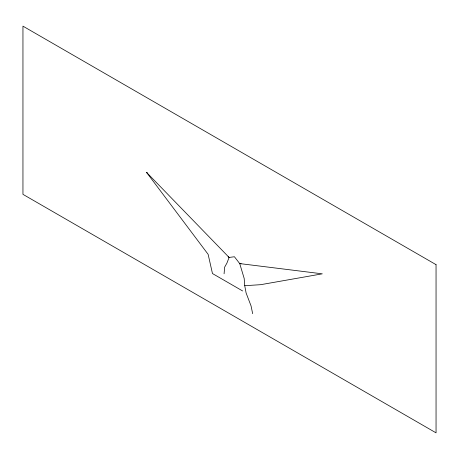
<?xml version="1.0" encoding="UTF-8"?>
<svg xmlns="http://www.w3.org/2000/svg" width="459" height="459" viewBox="0 0 459 459"><rect width="100%" height="100%" fill="white"/><g stroke="black" fill="none" stroke-linecap="round" stroke-linejoin="round"><path stroke-width="0.69" d="M224.084 273.776L224.635 267.178L226.947 263.024L229.098 257.453L234.411 256.747L239.724 263.586L244.188 278.47L244.739 285.699L246.099 292.962L251.044 305.889L252.668 313.692M244.739 285.699L260.689 284.683L322.304 273.834L239.724 263.586L241.136 263.787M242.616 290.954L212.471 273.547L208.134 254.338L146.519 172.349L147.546 173.33M146.519 172.349L229.098 257.453L228.152 256.386M436.05 264.654L22.95 26.152L22.95 194.346L436.05 432.848L436.05 264.654"/></g></svg>
